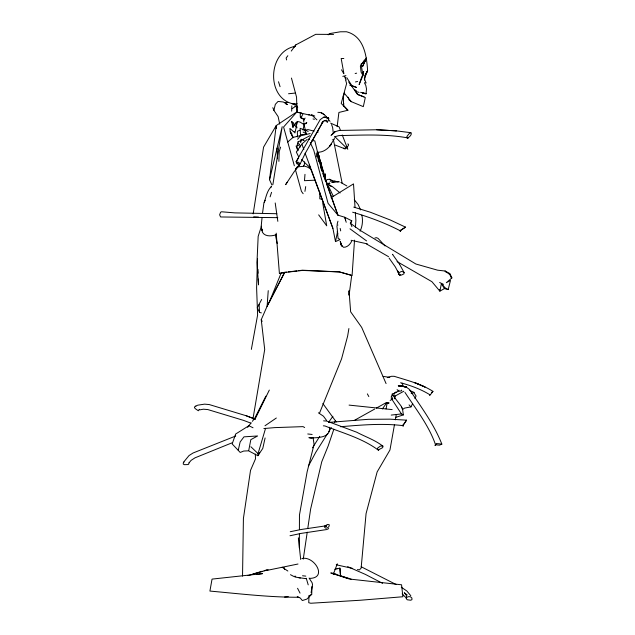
<?xml version="1.0" encoding="UTF-8"?>
<svg xmlns="http://www.w3.org/2000/svg" width="635" height="635" viewBox="0 0 635 635"><rect width="100%" height="100%" fill="white"/><g stroke="black" fill="none" stroke-linecap="round" stroke-linejoin="round"><path stroke-width="0.95" d="M299.363 548.116L299.402 533.519M299.41 529.622L299.458 515.025L307.126 471.853L314.079 444.492L313.103 437.777M294.989 123.809L292.957 127.325L292.965 124.73M387.294 377.65L391.462 376.293L394.168 376.301C407.376 380.397 421.188 383.826 432.951 391.366L430.212 394.962C421.148 389.311 410.932 385.54 400.59 382.762M319.857 192.691L319.786 198.803L322.564 199.39M242.538 576.135L243.411 518.462L250.523 470.36L255.492 458.883L255.326 454.096M291.679 111.165L291.814 105.894M257.5 258.659L256.603 287.83L257.612 315.023L251.349 349.385M278.876 161.361L279.194 151.63L280.614 147.106M297.243 596.614L300.291 598.043L302.355 600.543L306.864 599.091L311.729 594.304L311.976 586.589M309.015 595.559L308.745 602.718L310.777 603.25L360.37 600.242L402.884 596.749L401.574 584.795L352.004 579.311L330.787 572.945L348.361 578.723M343.614 106.053L343.36 95.885M304.014 120.142L303.705 118.721M343.559 106.132L343.733 103.299M303.8 119.658L303.72 121.999M265.581 428.315L258.048 453.62L257.905 455.708L248.547 450.826L243.689 451.041L240.228 452.453L232.172 443.952L235.641 434.03L248.896 425.72L253.024 427.768M354.528 240.125L352.084 275.479L339.582 271.947L329.811 271.55M355.409 227.362L355.886 220.488L355.37 212.574M267.089 306.514L268.24 290.639M320.54 163.814L320.675 161.973L318.167 160.806M304.983 174.331L304.483 180.689L314.928 180.173M364.649 80.058L365.022 75.525L367.601 70.62C366.617 55.443 363.847 36.155 346.464 31.75L340.392 31.79L329.517 33.599L328.168 34.838M404.066 272.494L403.947 273.86L401.463 275.098L398.383 274.256L398.812 272.828L401.225 271.534L403.193 271.748L404.066 272.494L399.455 264.073M323.572 420.838L326.787 421.084L356.68 432.197C365.419 436.84 375.229 440.063 383.016 446.27L382.659 447.635L378.722 449.715L378.666 450.39C362.807 438.436 343.13 433.133 324.906 425.942L323.326 425.831M340.471 426.736C361.236 424.998 382.206 423.132 402.995 425.633L406.567 420.164L402.836 425.386L403.13 426.014L402.836 425.386M362.529 93.115L366.054 93.766L366.498 88.908L365.816 85.479L364.426 82.78L366.125 82.995L364.307 78.859L367.601 70.62L365.022 75.525M304.609 161.861L304.324 164.727L303.387 166.362L297.069 166.878M324.795 177.538L325.183 173.831L325.493 180.142M300.673 141.684L300.871 139.891M262.596 212.669L263.914 202.946L264.954 200.247L264.311 202.406C266.057 196.858 267.152 190.46 271.582 186.325L270.542 187.674M305.117 118.11L304.046 119.539L300.569 117.626L300.149 114.832L301.204 112.855M271.978 185.126L269.542 179.729L276.201 125.603L297.093 111.704L283.591 127.008L294.346 165.806M337.145 126.69L338.899 112.451L347.972 110.228L343.44 105.434M405.495 227.084L400.622 230.322L400.24 231.378L400.201 230.688L405.582 227.171L390.438 220.059L370.475 212.28L353.743 207.097M262.072 217.44L261.183 226.362L262.223 230.83L262.017 229.473M382.834 446L380.405 446.095L377.738 448.016L377.38 449.517L378.722 449.715M299.974 147.272L300.244 145.336M303.26 559.149L307.229 532.178M307.792 528.32L310.626 509.056L321.731 461.851L328.16 445.976L333.851 429.228M253.174 213.892L263.573 147.13L276.201 125.603L276.312 128.532M272.883 184.594L282.186 126.698L269.542 179.729M304.935 191.389L305.713 186.595M300.68 142.629L301.117 140.002M348.893 328.541L347.639 336.058L341.574 358.854L319.437 413.337M252.96 418.902L264.708 349.488L261.239 319.691L267.398 305.586L284.694 272.328L286.568 272.105M394.462 424.712L389.961 449.993L377.142 471.924L366.07 513.604L361.132 568.119L359.402 569.928L357.473 569.5M395.327 419.846L396.192 414.98M311.094 592.638L312.539 584.652L312.102 582.732L309.094 578.08M399.058 385.762L406.424 387.088L399.058 385.762L405.948 386.842L398.335 385.683L405.948 386.842L409.44 389.461C421.164 407.043 434.054 424.307 441.841 444.111L439.499 445.167L435.554 444.794C428.887 425.49 415.988 409.257 404.94 392.366M386.072 408.884L387.207 402.804M394.645 398.788L395.176 396.034L403.804 391.231M248.722 450.548L250.817 439.65L257.604 435.975L243.991 436.84L240.141 441.944L238.26 450.191M350.941 223.695L360.529 230.584L415.854 264.001L437.594 270.177L445.032 271.018L449.945 273.598L451.858 277.947L446.341 282.702L450.477 280.448L448.167 289.584L445.175 287.838L441.389 283.686L439.872 291.155L431.903 281.686L397.042 261.58M303.006 130.104L304.125 124.611L300.045 122.071L297.482 121.483L295.299 123.428M339.963 239.649L335.486 241.602L337.36 232.664L338.169 238.577L339.757 239.212M296.426 126.262L294.942 132.961L294.084 131.485M296.847 124.349L297.482 121.483L295.783 123.833M265.097 437.967L262.787 448.405L257.905 455.708L259.659 452.445M393.827 395.184L394.232 393.375L392.39 393.843M279.717 124.135L278.122 116.586L273.907 110.387L275.32 104.354L278.051 101.449L283.266 101.981L287.631 104.592L285.948 104.029M407.781 137.89L407.956 138.525L406.995 137.787L407.106 136.152L409.369 133.429L410.885 132.699C412.528 134.064 409.337 137.247 407.781 137.89C385.12 133.802 361.879 135.152 338.955 135.596L335.121 136.652M343.344 96.75L344.408 92.964M337.947 221.226L337.09 224.441M337.296 563.801L333.24 574.437M298.331 141.311L296.704 146.653L297.688 150.836M199.247 409.313L198.326 410.766L195.143 408.559L194.389 407.313L195.278 406.186L195.937 406.225M270.105 196.858L271.558 192.326M261.43 226.203L258.167 236.371L256.984 262.414L258.516 284.877L258.318 279.051M303.824 124.047L304.109 123.198L303.824 124.047L305.038 128.643M316.706 156.821L317.857 153.464L314.833 140.899L311.968 140.462M362.037 76.152L359.108 84.574L363.006 75.367L363.664 71.477L363.014 73.343M311.047 142.716L323.255 121.206L305.102 153.638L300.101 163.997L299.029 164.211L298.807 164.838L296.053 161.838L320.183 119.666L323.747 117.086L328.597 118.094L324.033 117.197L328.073 117.729M406.63 597.321L406.209 598.543L407.218 599.773L410.631 600.218L411.948 599.694L411.909 598.059L410.551 596.836L408.789 596.614L406.63 597.321L406.273 595.233L404.312 592.733L407.249 595.003M332.764 141.414L329.367 146.518L331.478 144.026C328.2 148.717 322.953 152.813 316.936 152.162M269.573 301.546L281.17 272.979L284.694 272.328L267.398 305.586M360.085 231.18C362.482 226.251 363.061 220.456 361.847 215.13M350.623 223.433L351.766 220.821L344.781 217.257L337.971 215.17L328.057 203.319L313.785 150.281L310.277 142.581M302.847 114.173L301.006 117.927L302.808 118.459M296.982 163.124L296.712 163.727L299.029 164.211M414.925 398.51L416.068 395.962L413.877 392.66L411.162 393.422M299.855 130.246L297.394 131.31L297.394 137.025M400.225 274.963L399.931 275.582L399.209 274.661L397.605 270.899L399.209 274.661M351.623 241.284C350.179 244.372 347.17 247.444 343.535 247.309L341.368 245.277L340.241 241.379M392.128 395.002L391.12 397.065M255.445 418.37L269.319 390.08M261.374 312.904L259.556 312.404L257.238 307.824L261.66 299.474M265.827 396.169L254.722 418.298L252.357 421.315M402.272 409.654L404.63 408.083L410.972 406.9L412.647 403.606M308.34 466.185L315.817 452.231L327.716 433.348M183.761 461.962L189.008 455.581L193.04 453.001L235.72 436.007M324.874 526.074L324.541 527.193L325.731 528.177C327.525 528.193 329.755 526.717 329.168 524.693L327.454 524.47L324.874 526.074L325.922 526.018L326.041 526.645L326.723 525.478M327.636 121.864L328.843 118.396M295.64 169.378L296.593 167.711L295.513 169.307M312.499 447.842L319.754 436.324M328.565 422.331L332.915 416.29M328.747 431.705L331.335 427.601M334.439 422.68L335.47 421.037M298.387 158.178L296.053 161.838L298.736 162.369L300.101 163.997M287.187 182.245L285.631 184.666L294.259 171.569L299.355 165.243L297.831 166.338M350.218 223.171L351.766 220.821M382.341 408.964L386.81 402.717M294.116 47.212L295.815 44.887L315.706 34.322L333.565 34.417M287.83 55.721L286.123 58.047L286.631 59.952M291.251 51.078L295.815 44.887M429.816 394.899L429.562 395.24L430.22 394.414M247.626 427.347L251.174 422.823M297.601 139.287L300.577 135.596L293.076 137.382L287.663 142.034M189.032 462.836L191.127 460.351L194.945 457.859L231.854 442.897M436.324 443.928L435.102 445.318L436.324 443.928L437.531 443.611L441.841 444.111M328.216 184.055L329.049 183.086L328.057 184.102M330.994 135.477L334.716 131.834L339.28 130.453L376.849 129.762L396.327 130.858L376.642 129.77M326.39 180.403L327.295 179.507L329.732 179.292L334.089 181.38M331.716 134.906L335.32 131.54M332.161 134.358L334.693 132.104M431.49 392.486L432.951 391.366M307.213 139.367L302.022 143.867L296.315 152.003L298.704 156.885M322.532 122.111L323.794 121.087M321.897 122.626L323.437 121.46M394.954 392.906L396.129 392.033L394.272 393.168M327.581 529.312L328.716 528.495M292.14 108.688L295.219 106.537L297.744 107.259M184.047 462.058L183.412 462.502L183.221 464.082L184.483 464.677L187.92 464.558L188.698 464.193L188.944 462.923M265.001 425.76L276.336 418.013M361.839 63.516L365.014 61.333L366.371 58.007L362.553 66.548L365.014 61.333L364.633 59.682L360.37 66.223L361.124 72.231L363.006 75.367L361.053 64.064M331.041 197.731L353.512 183.888L355.052 207.629M309.229 595.733L311.729 594.304M448.167 289.584L444.452 288.568L439.872 291.155L439.674 289.663M354.052 420.553L374.69 409.051M376.412 408.091L385.874 402.82M390.176 400.423L392.755 398.978L391.573 396.264M395.327 392.748L397.581 391.652M298.005 142.026L309.737 135.771M399.074 390.231L398.01 390.644L397.113 389.62M297.196 145.955L299.585 144.764M345.186 148.431L345.202 149.082L343.892 148.018L343.876 148.653L345.186 148.431L347.44 146.748L348.393 145.526L348.48 144.216L347.734 143.978M328.009 184.221L329.954 183.301L329.39 183.047M195.953 405.971L197.763 405.178L204.597 404.138L209.296 404.574L246.197 415.75L255.238 419.203M374.967 237.958L376.595 237.704L378.142 238.435L384.985 245.928M248.047 575.588L268.145 569.793M337.042 225.377L337.931 225.036M295.378 46.299C267.065 51.173 265.986 99.671 294.449 104.1L291.592 103.513L294.434 104.164L297.172 103.711M395.446 417.465L403.36 414.901L402.519 408.837L400.923 405.789L391.97 394.137M310.182 133.533L299.966 135.969M308.697 114.816L309.666 114.514M276.201 233.164L279.416 273.582L281.821 272.859M252.849 574.04L262.239 571.254M264.12 570.698L266.93 569.857M246.197 415.75L255.246 419.187M276.138 234.759C271.613 236.244 265.168 236.95 262.358 232.164L262.033 229.64M342.805 76.383L345.924 75.597M279.416 273.582L283.353 272.637L302.45 270.439L327.858 271.47M355.465 81.947L357.592 81.447M334.796 569.285L336.971 568.817M336.875 568.849L339.908 568.071L340.543 576.001M355.14 73.501L356.624 73.176M290.005 535.75L301.125 533.392L326.842 529.526M266.446 570.5L297.998 564.015M290.258 531.717L301.173 529.487L325.945 525.82M326.684 120.221L324.191 120.721L326.231 121.094L327.35 122.388M199.636 409.892L203.414 409.202L207.851 409.575L243.721 420.433L250.865 423.148M387.025 403.281L389.112 402.939L385.897 403.265M309.459 578.39C328.184 578.294 314.135 555.522 301.879 558.53M256.738 574.421L262.525 573.619L212.042 579.104L209.915 591.066C239.466 593.733 269.105 597.329 298.783 597.257M288.441 271.883L296.855 270.875M298.728 270.653L302.474 270.208L339.273 271.875L351.711 275.423L349.083 295.227L348.94 290.846M331.803 182.253L336.82 181.666L332.026 182.142M391.2 415.084L401.447 413.933L403.36 414.901M288.544 93.75L295.1 93.083M284.567 597.043L288.29 596.662M295.751 576.231L293.695 576.413L290.473 574.683M263.842 428.554L274.59 427.625L303.014 426.633L304.657 427.514M328.533 422.426L368.348 419.314L389.827 419.156L406.567 420.164M306.364 134.366L304.911 130.048L306.364 134.366L300.458 134.628L300.117 128.31L308.197 131.405M303.435 129.683L307.038 129.913M364.284 93.615L366.538 93.551L362.323 92.964M284.607 102.56L288.441 102.481M343.837 58.515L341.178 58.515L343.916 73.723M334.256 181.277L339.447 181.888M402.995 425.633L403.05 425.006M277.789 217.662L220.575 216.964L219.639 214.805L220.599 212.241L221.591 211.78L234.918 212.884L276.828 213.717M317.532 131.977L318.278 131.985M309.713 437.825C316.96 437.92 331.2 437.975 329.414 427.252M398.081 391.47L401.685 390.779L401.55 390.073M253.683 216.845L258.516 217.099M308.808 437.698L312.198 437.88L309.626 437.634M305.84 578.66L294.934 577.04M332.272 139.954L334.113 139.605L334.399 137.954M331.311 180.61L332.446 180.705M330.041 181.158L331.176 181.253M396.002 130.818L410.885 132.699M349.067 405.106L392.16 409.607M307.753 433.975L312.142 434.451M302.554 575.77L305.8 576.12M317.825 112.324C321.778 112.03 325.025 114.8 327.168 117.824M383.127 376.396L389.771 377.333M335.05 181.396L338.225 181.888L333.962 180.999M300.839 112.959L297.053 112.197L296.545 97.107L291.457 78.057M307.681 129.5L314.103 131.151M351.099 240.284L367.403 243.888M336.264 564.785L352.655 568.428M352.647 212.209C369.165 217.027 385.413 223.06 400.669 231.005L400.622 230.322M298.68 577.699L300.315 578.08M360.585 92.313L366.054 93.766M392.406 395.287L395.176 396.034M301.165 139.287L304.101 140.557L303.681 140.2M356.306 91.607L359.013 92.369M303.641 165.933L307.134 166.918L310.507 168.807M297.696 143.566L299.49 144.105M313.039 118.928L314.404 119.348M300.157 116.959L301.72 117.483M349.798 85.201L356.552 87.455L351.719 85.479L346.789 77.66M332.756 573.024L336.431 574.342M340.114 575.651L351.147 579.588M364.014 96.774L357.568 94.432L348.671 81.963M335.201 145.066L344.448 148.646M348.131 97.187L349.075 99.885L351.338 101.679L363.323 106.64L365.3 97.568L357.568 94.432L355.013 90.511M354.632 89.797L356.33 90.511M361.204 566.769L396.097 584.517M347.67 566.634L365.339 574.381L382.595 583.343M312.19 115.681L297.093 112.228L296.902 105.569M314.762 116.086L311.237 114.522L316.921 119.856M330.605 123.126L339.114 126.897L340.503 130.469M409.877 390.501L414.242 392.486M439.642 282.488L443.532 284.393M326.588 183.475L332.24 186.484L340.098 192.984M303.109 132.064L306.308 133.699M401.296 587.216L406.837 590.994L410.813 595.749M340.797 182.467L346.861 185.944M318.373 412.806L323.453 416.195L326.509 420.346M366.427 243.927L388.533 256.675M308.681 138.89L309.626 139.494M292.957 127.325L291.671 121.65L293.33 122.73M282.218 567.253L287.853 571.032M321.342 112.736L324.144 114.649M349.996 228.822L366.562 240.911M329.732 179.292L330.438 179.991M402.153 593.868L406.257 597.98M392.787 254.572L392.454 254.286L399.32 263.882M293.846 131.897L289.885 128.429L290.258 131.794L292.195 136.184M334.669 136.525L347.789 149.225L342.241 134.938M301.554 159.591L310.832 168.386L305.094 153.21M250.857 446.722L258.048 453.62M329.755 185.245L331.129 186.595M446.397 272.399L445.032 271.018L449.548 274.344L451.858 277.947L450.493 276.566M347.861 110.252L341.209 103.434L346.607 83.574L345.623 79.994M409.051 404.884L410.972 406.9M398.431 385.747L398.867 386.231M354.274 199.731L358.148 204.549L360.577 209.899M291.671 121.65L296.982 127.865L295.719 123.198M344.345 93.289L351.338 101.679M327.446 118.15L326.271 116.705L327.208 117.888M328.843 119.92L330.017 121.364M291.989 134.088L290.258 131.794L293.402 137.692M303.157 193.707L301.434 191.357L295.394 169.593M318.667 214.852L326.707 225.814L322.723 202.859M322.826 403.527L336.217 421.91M326.739 183.618L328.343 185.841L333.311 196.342M389.072 258.056L395.327 266.914L397.97 271.939M402.074 383.175L403.455 386.461M401.447 413.933L391.152 398.137M441.389 283.686L444.452 288.568M401.487 407.178L402.519 408.837M341.495 69.787L343.487 73.152M406.837 137.16L407.289 137.946M377.468 448.866L377.944 449.691M261.239 319.691L262.168 321.381M367.363 393.883L368.816 396.565M297.561 588.28L300.045 593.122M317.349 152.702L318.643 155.281L327.501 185.611M296.053 146.058L298.212 150.36M386.072 383.58L361.696 327.406L350.639 311.785L349.044 291.068M350.766 223.893L351.909 226.647M340.828 243.515L341.424 244.975L340.598 242.729L341.432 245.475L342.567 246.563L341.368 245.277L340.257 241.594M272.82 107.672L273.907 110.387M331.549 124.571L332.621 127.437L333.351 133.398M309.213 164.941L332.907 228.346L335.486 241.602M311.174 169.307L332.907 228.346M322.763 173.49L325.795 181.824M326.803 184.61L337.907 215.17L316.182 153.225M337.145 231.712L337.955 233.998M301.927 144.185L303.824 149.598M320.921 166.592L321.858 171.22M284.631 569.508L284.099 567.547M317.738 152.503L323.12 171.529M278.511 81.756L280.067 86.685M306.26 578.271L308.213 584.867M345.559 219.948L344.781 217.257L346.202 222.29M324.175 175.355L324.961 178.229M345.345 77.232L346.075 79.923M344.646 76.414L345.138 78.2M333.383 139.597L342.162 183.269M319.119 160.576L318.643 155.281L320.675 164.584M321.088 166.449L321.493 168.307L320.675 161.973L320.969 166.759M340.162 228.402L340.701 230.894M275.368 234.934L277.225 243.57M318.643 155.281L319.897 161.877M320.969 167.537L321.326 169.418M337.63 232.513L336.915 226.147M275.209 202.962L277.836 221.329M323.644 174.157L323.89 175.919M298.347 537.813L300.68 559.451M340.543 576.437L339.908 568.19M259.556 312.404L259.12 304.546M295.045 104.005L295.219 106.537M326.898 182.761L326.993 184.483M277.05 148.058L277.463 158.798M257.993 269.343L258.127 273.225M305.911 123.23L305.618 123.889L306.776 122.428L305.911 123.23M414.615 382.564L425.037 387.025L414.615 382.587"/></g></svg>
